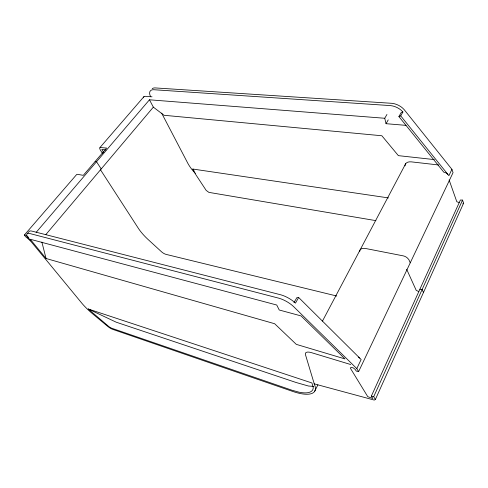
<?xml version="1.0" encoding="UTF-8"?>
<svg xmlns="http://www.w3.org/2000/svg" width="488" height="488" viewBox="0 0 488 488"><rect width="100%" height="100%" fill="white"/><g stroke="black" fill="none" stroke-linecap="round" stroke-linejoin="round"><path stroke-width="0.73" d="M152.006 96.819L145.137 96.307L143.936 96.648L99.997 147.504L99.668 148.431L100.217 149.822L102.553 153.537M358.613 371.618L356.801 368.605L293.55 306.543A17.184 7.326 30.2 0 0 278.941 298.223L30 233.581A11.187 3.507 37.5 0 0 28.859 238.9L82.118 303.548A40.034 12.121 34.8 0 0 92.232 313.485L107.933 326.551A5.929 1.714 34.5 0 0 112.618 329.327L292.763 391.437A36.191 12.773 29.8 0 0 314.12 383.824L374.241 400.075L375.376 399.501L463.6 203.179L462.539 200.098L460.404 200.001L371.362 396.11L372.832 398.531L367.757 396.659L350.482 368.379L350.86 367.318L353.263 367.879L355.276 369.495L356.222 371.057L358.613 371.618L453.059 172.624L451.925 169.342L404.21 109.678A14.158 10.028 26.6 0 0 391.949 103.322L155.221 87.925A9.601 5.234 41.5 0 0 152.238 88.712M375.376 399.501L373.698 396.707L462.539 200.098M356.801 368.605L361.144 359.51L298.644 297.479L296.802 297.704L293.977 302.706M451.925 169.342L448.905 175.668L400.727 115.876L402.911 111.99A14.195 10.004 26.7 0 0 390.62 105.615L153.683 89.713A9.62 5.216 41.5 0 0 150.621 96.716M143.387 97.801L143.936 96.648M314.492 391.608L317.865 384.922M322.476 321.074L405.748 163.584M298.644 297.479L295.472 303.127A17.129 7.387 30.2 0 0 280.899 294.837L32.08 231.159A11.163 3.544 37.5 0 0 29.341 231.227L27.267 233.636M447.825 174.326A4.703 3.056 21.4 0 0 443.836 172.227L398.903 116.571L401.087 112.697L402.911 111.99M405.992 125.355L386.045 123.696L388.235 119.877M386.045 123.696L384.745 118.267L386.954 114.448M45.75 234.704L153.342 107.134L149.462 99.796L36.173 232.337M30.793 240.889L25.455 236.589L24.4 235.002L76.659 174.521A4.124 1.677 39.1 0 1 77.763 174.375L83.289 175.338L106.646 148.065L99.997 147.504M462.789 203.886L463.6 203.179M398.903 116.571L400.727 115.876M313.747 386.398L308.465 386.026L296.057 382.482L116.236 322.202L88.212 308.983L108.562 326.326A4.166 1.202 34.5 0 0 111.886 328.296L292.001 390.235L299.022 392.187A33.751 11.907 29.8 0 0 313.211 387.259L311.911 382.958L88.212 308.983M24.4 235.002L26.767 235.423M149.462 99.796L384.745 118.267M434.314 159.594L398.385 155.648L381.866 135.762L164.053 115.284L153.342 107.134M438.7 164.987L411.128 161.845A7.906 5.148 24.1 0 0 405.034 165.829M419.9 289.219L422.132 289.524L423.456 292.507M105.939 149.969L101.809 149.389L103.798 152.555M375.9 220.637L208.888 192.376L206.162 190.375L195.804 174.631L192.851 169.043L388.46 197.914M95.136 161.504L96.526 161.723L101.199 168.958M336.769 296.027L166.011 254.37A5.533 2.251 35.1 0 1 161.589 251.851L147.48 238.937A37.204 15.811 35.6 0 1 138.683 228.823L100.479 169.763M371.362 396.11L373.698 396.707M28.176 236.936L26.797 236.57L29.097 238.425M46.049 258.494L274.646 323.727L296.301 344.363L344.973 358.918L301.078 315.919L279.221 309.996L276.757 305.031L30.25 239.266L46.049 258.494L41.883 242.079M350.695 364.524L311.185 352.568A9.473 3.666 28.8 0 0 305.397 354.459L314.254 383.861M459.165 202.544L456.811 201.745L449.119 179.95M418.783 291.464L416.27 290.482L406.663 269.278M192.851 169.043L193.931 170.471M161.638 113.131L188.02 163.657A34.746 18.453 36.4 0 0 195.231 173.307M410.262 262.8L408.84 259.598L407.62 258.231A5.106 2.757 24.6 0 0 403.32 255.877L365.707 248.52A8.613 4.581 26.7 0 0 359.693 251.674M358.442 357.094A5.588 2.275 27.2 0 1 359.748 358.125"/></g></svg>
